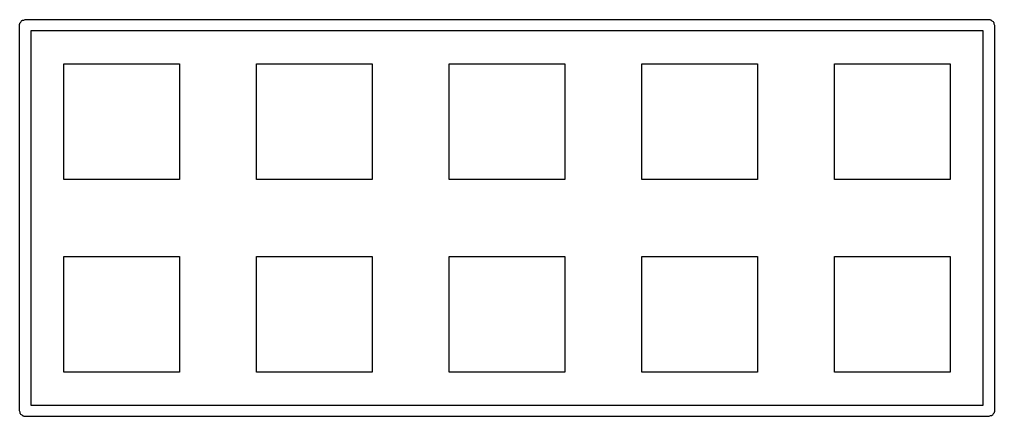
# Model space of a CAD drawing. Extents: x 0.58 to 2.8, y 0.1 to 1.54.
# Drawn here: x 2.299 to 2.805, y 0.095 to 0.301 of the extents above; entities that cross this region are included whole.
import ezdxf

# ---------------------------------------------------------------- set-up
doc = ezdxf.new("R2010")
doc.units = 0
doc.header["$MEASUREMENT"] = 0
doc.layers.add('BLACK', color=7, linetype='CONTINUOUS')

msp = doc.modelspace()

# ---------------------------------------------------------------- linework, layer by layer
at = {"layer": 'BLACK', "linetype": 'CONTINUOUS'}
for p, q in [((2.29902, 0.298425), (2.29908, 0.298809)), ((2.29906, 0.298938), (2.29913, 0.299052)), ((2.29908, 0.298809), (2.29906, 0.298938)), ((2.29913, 0.299052), (2.29919, 0.299435)), ((2.29919, 0.299435), (2.29969, 0.300023)), ((2.29969, 0.300023), (2.30007, 0.300687)), ((2.30007, 0.300687), (2.30032, 0.300778)), ((2.30032, 0.300778), (2.30049, 0.300982)), ((2.30049, 0.300982), (2.30125, 0.301116)), ((2.30125, 0.301116), (2.30197, 0.301378)), ((2.30197, 0.301378), (2.80197, 0.301378)), ((2.80197, 0.301378), (2.80235, 0.30131)), ((2.80235, 0.30131), (2.80248, 0.301333)), ((2.80248, 0.301333), (2.80259, 0.301268)), ((2.80259, 0.301268), (2.80298, 0.3012)), ((2.80298, 0.3012), (2.80357, 0.300707)), ((2.80357, 0.300707), (2.80423, 0.300323)), ((2.80423, 0.300323), (2.80432, 0.300073)), ((2.80432, 0.300073), (2.80453, 0.299902)), ((2.80453, 0.299902), (2.80466, 0.299146)), ((2.80466, 0.299146), (2.80492, 0.298425)), ((2.29902, 0.098425), (2.29902, 0.298425)), ((2.30492, 0.295472), (2.30492, 0.101378)), ((2.79902, 0.295472), (2.30492, 0.295472)), ((2.79902, 0.101378), (2.79902, 0.295472)), ((2.80492, 0.298425), (2.80492, 0.098425)), ((2.32197, 0.218425), (2.32197, 0.278425)), ((2.32197, 0.278425), (2.38197, 0.278425)), ((2.38197, 0.278425), (2.38197, 0.218425)), ((2.42197, 0.218425), (2.42197, 0.278425)), ((2.42197, 0.278425), (2.48197, 0.278425)), ((2.48197, 0.278425), (2.48197, 0.218425)), ((2.52197, 0.218425), (2.52197, 0.278425)), ((2.52197, 0.278425), (2.58197, 0.278425)), ((2.58197, 0.278425), (2.58197, 0.218425)), ((2.62197, 0.218425), (2.62197, 0.278425)), ((2.62197, 0.278425), (2.68197, 0.278425)), ((2.68197, 0.278425), (2.68197, 0.218425)), ((2.72197, 0.218425), (2.72197, 0.278425)), ((2.72197, 0.278425), (2.78197, 0.278425)), ((2.78197, 0.278425), (2.78197, 0.218425)), ((2.38197, 0.218425), (2.32197, 0.218425)), ((2.48197, 0.218425), (2.42197, 0.218425)), ((2.58197, 0.218425), (2.52197, 0.218425)), ((2.68197, 0.218425), (2.62197, 0.218425)), ((2.78197, 0.218425), (2.72197, 0.218425)), ((2.32197, 0.118425), (2.32197, 0.178425)), ((2.32197, 0.178425), (2.38197, 0.178425)), ((2.38197, 0.178425), (2.38197, 0.118425)), ((2.42197, 0.118425), (2.42197, 0.178425)), ((2.42197, 0.178425), (2.48197, 0.178425)), ((2.48197, 0.178425), (2.48197, 0.118425)), ((2.52197, 0.118425), (2.52197, 0.178425)), ((2.52197, 0.178425), (2.58197, 0.178425)), ((2.58197, 0.178425), (2.58197, 0.118425)), ((2.62197, 0.118425), (2.62197, 0.178425)), ((2.62197, 0.178425), (2.68197, 0.178425)), ((2.68197, 0.178425), (2.68197, 0.118425)), ((2.72197, 0.118425), (2.72197, 0.178425)), ((2.72197, 0.178425), (2.78197, 0.178425)), ((2.78197, 0.178425), (2.78197, 0.118425)), ((2.38197, 0.118425), (2.32197, 0.118425)), ((2.48197, 0.118425), (2.42197, 0.118425)), ((2.58197, 0.118425), (2.52197, 0.118425)), ((2.68197, 0.118425), (2.62197, 0.118425)), ((2.78197, 0.118425), (2.72197, 0.118425)), ((2.30492, 0.101378), (2.79902, 0.101378)), ((2.29928, 0.097704), (2.29902, 0.098425)), ((2.29941, 0.096949), (2.29928, 0.097704)), ((2.29962, 0.096778), (2.29941, 0.096949)), ((2.29971, 0.096527), (2.29962, 0.096778)), ((2.30037, 0.096144), (2.29971, 0.096527)), ((2.30096, 0.09565), (2.30037, 0.096144)), ((2.80387, 0.096163), (2.80362, 0.096072)), ((2.80425, 0.096828), (2.80387, 0.096163)), ((2.80474, 0.097415), (2.80425, 0.096828)), ((2.80481, 0.097799), (2.80474, 0.097415)), ((2.80488, 0.097912), (2.80481, 0.097799)), ((2.80492, 0.098425), (2.80485, 0.098042)), ((2.80485, 0.098042), (2.80488, 0.097912)), ((2.30134, 0.095583), (2.30096, 0.09565)), ((2.30146, 0.095517), (2.30134, 0.095583)), ((2.30158, 0.09554), (2.30146, 0.095517)), ((2.30197, 0.095472), (2.30158, 0.09554)), ((2.80197, 0.095472), (2.30197, 0.095472)), ((2.80269, 0.095735), (2.80197, 0.095472)), ((2.80344, 0.095868), (2.80269, 0.095735)), ((2.80362, 0.096072), (2.80344, 0.095868))]:
    msp.add_line(p, q, dxfattribs=at)

doc.saveas('drawing.dxf')
